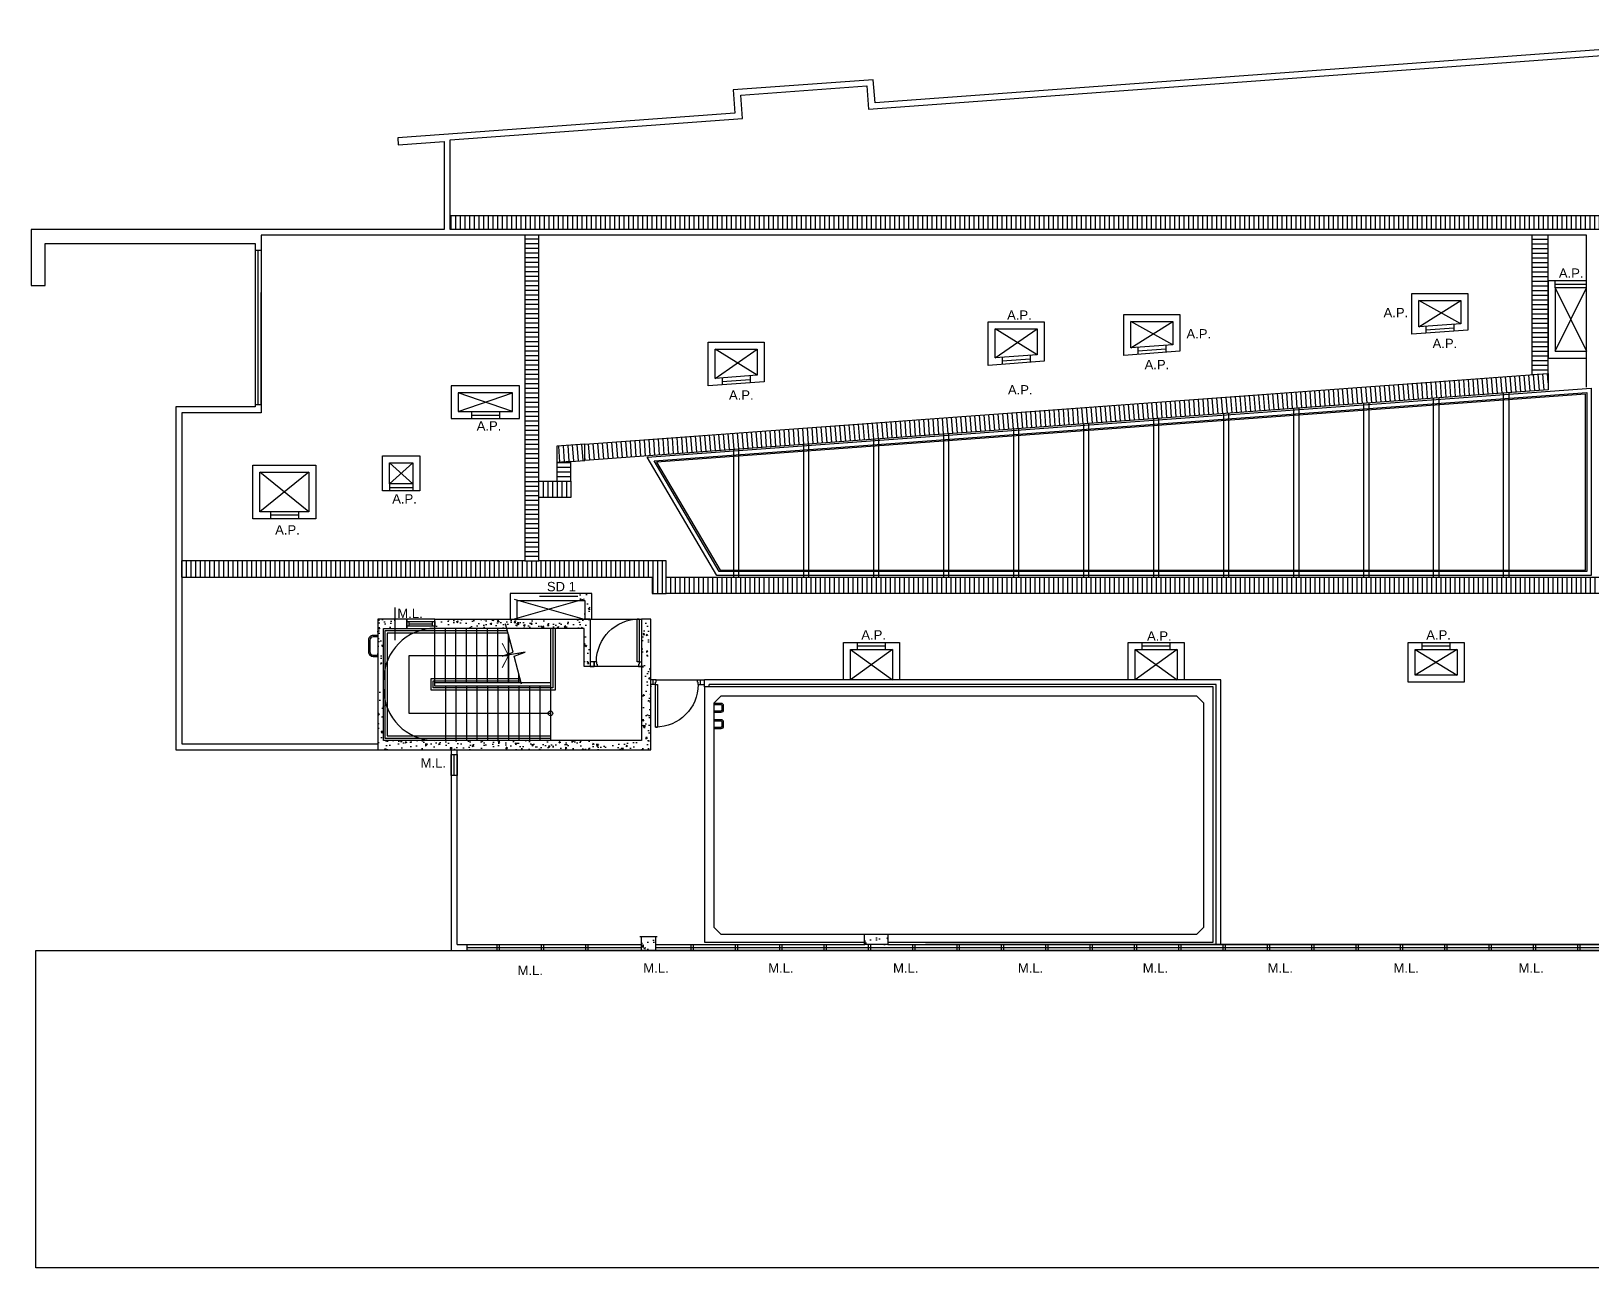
# Model space of a CAD drawing. Header units: millimetres. Extents: x 9899 to 72000, y 13200 to 39751.
# Drawn here: x 9899 to 43335, y 13200 to 39696 of the extents above; entities that cross this region are included whole.
import ezdxf
from ezdxf.enums import TextEntityAlignment as Align

# ---------------------------------------------------------------- set-up
doc = ezdxf.new("R2010")
doc.units = ezdxf.units.MM
doc.header["$MEASUREMENT"] = 0
doc.layers.get('0').update_dxf_attribs({"color": 8})
for name, color, linetype in [('2-EAD', 8, 'Continuous'), ('A-220-INTERNAL WALLS_PARTITIONS (GROUPED)', 8, 'Continuous'), ('ARC 08200_OS', 8, 'Continuous'), ('channel', 8, 'Continuous'), ('DLN314__', 8, 'Continuous'), ('dog house', 8, 'Continuous'), ('Door', 8, 'Continuous'), ('Fin.', 8, 'Continuous'), ('hatch', 8, 'Continuous'), ('metal louvres', 8, 'Continuous'), ('parapet', 8, 'Continuous'), ('PD DOOR', 8, 'Continuous'), ('STAIR', 8, 'Continuous'), ('STEEL', 8, 'Continuous'), ('TEXT', 8, 'Continuous'), ('WALL', 8, 'Continuous'), ('WALL-STRUCTURE', 8, 'Continuous')]:
    doc.layers.add(name, color=color, linetype=linetype)
doc.styles.add('ARIAL', font='arial.ttf')
doc.styles.add('BH', font='arial.ttf')

# ---------------------------------------------------------------- blocks, each defined once
blk = doc.blocks.new('DR1CL2')
at = {"layer": 'Door'}
for p, q in [((50, 0), (0, 0)), ((0, 0), (0, -75)), ((50, 0), (50, -50)), ((0, -75), (0, -100)), ((62.5, -100), (0, -100)), ((62.5, -50), (50, -50)), ((62.5, -50), (62.5, -100))]:
    blk.add_line(p, q, dxfattribs=at)
blk = doc.blocks.new('DR1CD')
at = {"layer": 'Door'}
for p, q in [((0, 1), (45, 1)), ((0, 1), (0, 0)), ((45, 0), (45, 1)), ((0, 0), (45, 0))]:
    blk.add_line(p, q, dxfattribs=at)
blk = doc.blocks.new('DR1CM')
at = {"layer": 'Door'}
blk.add_arc((0, 0), 1, 0, 90, dxfattribs=at)
blk = doc.blocks.new('DR1CR2')
at = {"layer": 'Door'}
for p, q in [((-50, 0), (-50, -50)), ((-50, 0), (0, 0)), ((0, 0), (0, -75)), ((-62.5, -50), (-50, -50)), ((-62.5, -50), (-62.5, -100)), ((-62.5, -100), (0, -100)), ((0, -75), (0, -100))]:
    blk.add_line(p, q, dxfattribs=at)

msp = doc.modelspace()

# ---------------------------------------------------------------- hatches: boundary and pattern name
at = {"layer": 'channel'}
h = msp.add_hatch(dxfattribs=at)
h.set_pattern_fill('ANSI31', color=256, scale=800, angle=45)
h.set_pattern_definition([(90, (1e-05, 100), (-100, 2e-14), [])])
h.paths.add_polyline_path([(18875, 35450), (18875, 35750), (55100, 35750), (55100, 35450)])
h = msp.add_hatch(dxfattribs=at)
h.set_pattern_fill('ANSI31,_O', color=256, scale=800, angle=135)
h.set_pattern_definition([(180, (20477.6, 28350.12), (-2e-14, -100), [])])
h.paths.add_polyline_path([(20478, 35325), (20778, 35325), (20778, 28350), (20478, 28350)])
h = msp.add_hatch(dxfattribs=at)
h.set_pattern_fill('ANSI31,_O', color=256, scale=800, angle=135)
h.set_pattern_definition([(180, (42050, 32336.81), (-2e-14, -100), [])])
h.paths.add_polyline_path([(42400, 32362), (42400, 35325), (42050, 35325), (42050, 32337)])
h = msp.add_hatch(dxfattribs=at)
h.set_pattern_fill('ANSI31,_O', color=256, scale=800, angle=45)
h.set_pattern_definition([(94.1942, (37000, 31966.47), (-99.7322, -7.3137), [])])
h.paths.add_polyline_path([(21760, 30849), (42400, 32362), (42400, 32012), (21760, 30498)])
h = msp.add_hatch(dxfattribs=at)
h.set_pattern_fill('ANSI31,_O', color=256, scale=800, angle=49.2)
h.set_pattern_definition([(94.2, (0, 0), (-99.73145, -7.32382), [])])
h.paths.add_polyline_path([(21760, 30849), (21160, 30805), (21160, 30454), (21760, 30498)])
h = msp.add_hatch(dxfattribs=at)
h.set_pattern_fill('ANSI31,_O', color=256, scale=800, angle=135)
h.set_pattern_definition([(180, (21160.01, 30052.49), (-2e-14, -100), [])])
h.paths.add_polyline_path([(21160, 30454), (21160, 30052), (21460, 30052), (21460, 30476)])
h = msp.add_hatch(dxfattribs=at)
h.set_pattern_fill('ANSI31,_O', color=256, scale=800, angle=45)
h.set_pattern_definition([(90, (20777.6, 29702.47), (-100, 2e-14), [])])
h.paths.add_polyline_path([(20778, 30052), (21460, 30052), (21460, 29702), (20778, 29702)])
h = msp.add_hatch(dxfattribs=at)
h.set_pattern_fill('ANSI31,_O', color=256, scale=800, angle=45)
h.set_pattern_definition([(90, (13125, 27650.07), (-100, 2e-14), [])])
edge = h.paths.add_edge_path()
edge.add_line((13125, 28350), (13125, 28000))
edge.add_line((13125, 28000), (23206, 28000))
edge.add_line((23206, 28000), (23206, 27650))
edge.add_line((23206, 27650), (23506, 27650))
edge.add_line((23506, 27650), (23506, 28350))
edge.add_line((23506, 28350), (13125, 28350))
h = msp.add_hatch(dxfattribs=at)
h.set_pattern_fill('ANSI31,_O', color=256, scale=800, angle=45)
h.set_pattern_definition([(90, (23506.48, 27650.07), (-100, 2e-14), [])])
h.paths.add_polyline_path([(23506, 28000), (44737, 28000), (44737, 27650), (23506, 27650)])
at = {"layer": 'hatch'}
h = msp.add_hatch(dxfattribs=at)
h.set_pattern_fill('AR-CONC', color=256, scale=50, style=0)
h.set_pattern_definition([(50, (18299.24, 26085), (358.63, -31.376), [37.5, -412.5]), (355, (18299.24, 26085), (-69.376, 376.096), [30, -330]), (100.451, (18329.13, 26082.4), (289.255, 344.72), [31.87, -350.57]), (46.184, (18299.24, 26185), (533.62, -82.76), [56.25, -618.75]), (96.636, (18343.7, 26178.1), (467.33, 487.06), [47.805, -525.856]), (351.184, (18299.24, 26185), (467.33, 487.06), [45, -495]), (21, (18349.24, 26160), (298.454, -201.31), [37.5, -412.5]), (326, (18349.24, 26160), (121.658, 362.575), [30, -330]), (71.451, (18374.1, 26143.22), (420.11, 161.265), [31.87, -350.57]), (37.5, (18299.24, 26085), (6.08, 166.447), [0, -326, 0, -335, 0, -331.25]), (7.5, (18299.24, 26085), (131.535, 197.206), [0, -191, 0, -318.5, 0, -126.25]), (327.5, (18187.74, 26085), (266.911, -11.2774), [0, -125, 0, -390, 0, -517.5]), (317.5, (18137.74, 26085), (291.593, 50.052), [0, -162.5, 0, -259, 0, -367.5])])
h.paths.add_polyline_path([(21749, 26900), (21749, 26085), (21874, 26085), (21874, 27650), (21612, 27650), (21612, 27525), (21749, 27525), (21749, 27100), (18549, 27100), (18549, 26900)])
h = msp.add_hatch(dxfattribs=at)
h.set_pattern_fill('AR-CONC', color=256, scale=50, angle=360, style=0)
h.set_pattern_definition([(230, (579051.98, -745630.23), (-358.63009, 31.37607), [37.5, -412.5]), (175, (579051.98, -745630.23), (69.37567, -376.09607), [30, -330]), (280.451444, (579022.1, -745627.62), (-289.25442, -344.72), [31.8701, -350.57106]), (226.1842, (579052, -745730.23), (-533.62067, 82.75964), [56.25, -618.75]), (276.635635, (579007.5, -745723.34), (-467.33097, -487.0593), [47.80517, -525.85688]), (171.184164, (579052, -745730.23), (-467.33097, -487.0593), [45, -495]), (201, (579001.98, -745705.23), (-298.45353, 201.309445), [37.5, -412.5]), (146, (579001.98, -745705.23), (-121.65767, -362.57502), [30, -330]), (251.451445, (578977.1, -745688.46), (-420.11119, -161.26558), [31.8701, -350.57106]), (217.5, (579051.98, -745630.23), (-6.079928, -166.446927), [0, -326, 0, -335, 0, -331.25]), (187.5, (579051.98, -745630.23), (-131.53477, -197.205856), [0, -191, 0, -318.5, 0, -126.25]), (147.5, (579163.48, -745630.23), (-266.911218, 11.277436), [0, -125, 0, -390, 0, -517.5]), (137.5, (579213.48, -745630.23), (-291.593085, -50.05249), [0, -162.5, 0, -259, 0, -367.5])])
h.paths.add_polyline_path([(22974, 24500), (17449, 24500), (17449, 26900), (17699, 26900), (17699, 26974), (17699, 26974), (17699, 27100), (17324, 27100), (17324, 24300), (23174, 24300), (23174, 27100), (22974, 27100)])
h = msp.add_hatch(dxfattribs=at)
h.set_pattern_fill('AR-CONC', color=256, scale=2, angle=360, style=0)
h.set_pattern_definition([(50, (22975, 19975), (364.37, -31.88), [38.1, -419.1]), (355, (22975, 19975), (-70.5, 382.1), [30.48, -335.28]), (100.45, (23005.36, 19972.34), (293.89, 350.23), [32.38, -356.18]), (46.18, (22975, 20076.6), (542.16, -84.1), [57.15, -628.65]), (96.64, (23020.2, 20069.6), (474.8, 494.85), [48.57, -534.27]), (351.18, (22975, 20076.6), (474.8, 494.85), [45.72, -502.92]), (21, (23025.8, 20051.2), (303.23, -204.53), [38.1, -419.1]), (326, (23025.8, 20051.2), (123.6, 368.38), [30.48, -335.28]), (71.45, (23051.07, 20034.16), (426.83, 163.85), [32.38, -356.18]), (37.5, (22975, 19975), (6.177, 169.11), [0, -331.216, 0, -340.36, 0, -336.55]), (7.5, (22975, 19975), (133.64, 200.36), [0, -194.056, 0, -323.596, 0, -128.27]), (327.5, (22861.72, 19975), (271.18, -11.457), [0, -127, 0, -396.24, 0, -525.78]), (317.5, (22810.92, 19975), (296.26, 50.85), [0, -165.1, 0, -263.144, 0, -373.38])])
h.paths.add_polyline_path([(22975, 20300), (23275, 20300), (23275, 20000), (22975, 20000)])
h = msp.add_hatch(dxfattribs=at)
h.set_pattern_fill('AR-CONC', color=256, scale=2, angle=360, style=0)
h.set_pattern_definition([(50, (27750, 20025), (364.37, -31.88), [38.1, -419.1]), (355, (27750, 20025), (-70.49, 382.11), [30.48, -335.28]), (100.45, (27780.36, 20022.34), (293.89, 350.23), [32.38, -356.18]), (46.18, (27750, 20126.6), (542.16, -84.1), [57.15, -628.65]), (96.64, (27795.2, 20119.6), (474.8, 494.85), [48.57, -534.27]), (351.18, (27750, 20126.6), (474.8, 494.85), [45.72, -502.92]), (21, (27800.8, 20101.2), (303.23, -204.53), [38.1, -419.1]), (326, (27800.8, 20101.2), (123.6, 368.38), [30.48, -335.28]), (71.45, (27826.07, 20084.16), (426.83, 163.85), [32.38, -356.18]), (37.5, (27750, 20025), (6.177, 169.11), [0, -331.216, 0, -340.36, 0, -336.55]), (7.5, (27750, 20025), (133.64, 200.36), [0, -194.056, 0, -323.596, 0, -128.27]), (327.5, (27636.72, 20025), (271.18, -11.457), [0, -127, 0, -396.24, 0, -525.78]), (317.5, (27585.92, 20025), (296.26, 50.85), [0, -165.1, 0, -263.144, 0, -373.38])])
h.paths.add_polyline_path([(28250, 20125), (27750, 20125), (27750, 20350), (28250, 20350)])

# ---------------------------------------------------------------- linework, layer by layer
for p, q in [((42550, 34200), (42550, 34350)), ((42550, 34275), (43225, 34275)), ((43225, 34200), (43225, 34350)), ((19330, 31546), (19330, 31396)), ((19330, 31471), (19930, 31471)), ((19930, 31546), (19930, 31396)), ((17575, 29996), (17575, 29846)), ((17575, 29921), (18075, 29921)), ((18075, 29996), (18075, 29846)), ((17699, 26650), (17699, 27350)), ((27600, 26450), (27600, 26600)), ((27600, 26525), (28200, 26525)), ((28200, 26450), (28200, 26600)), ((33700, 26450), (33700, 26600)), ((33700, 26525), (34300, 26525)), ((34300, 26450), (34300, 26600)), ((39700, 26450), (39700, 26600)), ((39700, 26525), (40300, 26525)), ((40300, 26450), (40300, 26600))]:
    msp.add_line(p, q)
at = {"layer": '2-EAD'}
msp.add_line((14826, 34096), (14826, 31696), dxfattribs=at)
at = {"layer": 'A-220-INTERNAL WALLS_PARTITIONS (GROUPED)'}
for points in [[(17324, 26750), (17224, 26750, 0.414214), (17124, 26650), (17124, 26400, 0.414214), (17224, 26300), (17324, 26300)], [(17324, 26720), (17224, 26720, 0.414214), (17154, 26650), (17154, 26400, 0.414214), (17224, 26330), (17324, 26330)], [(24525, 25300), (24675, 25300, -0.414214), (24725, 25250), (24725, 25150, -0.414214), (24675, 25100), (24525, 25100)], [(24525, 25270), (24675, 25270, -0.414214), (24695, 25250), (24695, 25150, -0.414214), (24675, 25130), (24525, 25130)], [(24525, 24950), (24675, 24950, -0.414214), (24725, 24900), (24725, 24800, -0.414214), (24675, 24750), (24525, 24750)], [(24525, 24920), (24675, 24920, -0.414214), (24695, 24900), (24695, 24800, -0.414214), (24675, 24780), (24525, 24780)]]:
    msp.add_lwpolyline(points, format="xyb", dxfattribs=at)
at = {"layer": 'ARC 08200_OS', "ltscale": 25}
msp.add_lwpolyline([(65200, 20000), (65200, 20000), (65200, 13200), (62200, 13200), (62200, 16300), (59600, 16300), (59600, 13200), (10000, 13200), (10000, 20000), (65200, 20000)], dxfattribs=at)
at = {"layer": 'channel'}
for p, q in [((20478, 28350), (20778, 28350)), ((22940, 20300), (23310, 20300))]:
    msp.add_line(p, q, dxfattribs=at)
at = {"layer": 'channel', "ltscale": 1000}
msp.add_lwpolyline([(18875, 35450), (18875, 35750), (55100, 35750), (55100, 35450)], close=True, dxfattribs=at)
for points in [[(13125, 28350), (13125, 28000), (20478, 28000), (23206, 28000), (23206, 27650), (23506, 27650), (23506, 28350), (20778, 28350), (20778, 28350), (20778, 35325), (20478, 35325), (20478, 28700), (20478, 28350), (13125, 28350)], [(42400, 32362), (42400, 35325), (42050, 35325), (42050, 32337), (42400, 32362)], [(21760, 30849), (42400, 32362), (42400, 32012), (21760, 30498), (21760, 30849)], [(44737, 29925), (45087, 29925), (45087, 27650), (23506, 27650)], [(23506, 28000), (44737, 28000), (44737, 29925)]]:
    msp.add_lwpolyline(points, dxfattribs=at)
at = {"layer": 'channel'}
for points in [[(39776, 33374), (39776, 33224)], [(39776, 33299), (40376, 33343)], [(40376, 33418), (40376, 33268)], [(33606, 32922), (33606, 32771)], [(33606, 32846), (34206, 32890)], [(34206, 32966), (34206, 32815)], [(30700, 32708), (30700, 32557)], [(30700, 32632), (31300, 32676)], [(31300, 32752), (31300, 32601)], [(24700, 32268), (24700, 32117)], [(24700, 32192), (25300, 32236)], [(25300, 32312), (25300, 32161)], [(21160, 30454), (21160, 30052), (21460, 30052), (21460, 30476), (21160, 30454)], [(15625, 29325), (15025, 29325)], [(15028, 29400), (15028, 29250)], [(15628, 29400), (15628, 29250)]]:
    msp.add_lwpolyline(points, dxfattribs=at)
for points in [[(21760, 30849), (21160, 30805), (21160, 30454), (21760, 30498)], [(20778, 30052), (21460, 30052), (21460, 29702), (20778, 29702)]]:
    msp.add_lwpolyline(points, close=True, dxfattribs=at)
at = {"layer": 'DLN314__', "ltscale": 20}
for p, q in [((14764, 31696), (14763, 34996)), ((17999, 26950), (17999, 27050)), ((17999, 27000), (18499, 27000)), ((18499, 26950), (18499, 27050)), ((18962, 23750), (18962, 24200)), ((19881, 20000), (19881, 20125)), ((19931, 20000), (19931, 20125)), ((20831, 20000), (20831, 20125)), ((20881, 20000), (20881, 20125)), ((21781, 20000), (21781, 20125)), ((21831, 20000), (21831, 20125)), ((24036, 20000), (24036, 20125)), ((24086, 20000), (24086, 20125)), ((24986, 20000), (24986, 20125)), ((25036, 20000), (25036, 20125)), ((25936, 20000), (25936, 20125)), ((25986, 20000), (25986, 20125)), ((26886, 20000), (26886, 20125)), ((26936, 20000), (26936, 20125)), ((27836, 20000), (27836, 20125)), ((27886, 20000), (27886, 20125)), ((28786, 20000), (28786, 20125)), ((28836, 20000), (28836, 20125)), ((29736, 20000), (29736, 20125)), ((29786, 20000), (29786, 20125)), ((30686, 20000), (30686, 20125)), ((30736, 20000), (30736, 20125)), ((31636, 20000), (31636, 20125)), ((31686, 20000), (31686, 20125)), ((32586, 20000), (32586, 20125)), ((32636, 20000), (32636, 20125)), ((33536, 20000), (33536, 20125)), ((33586, 20000), (33586, 20125)), ((34486, 20000), (34486, 20125)), ((34536, 20000), (34536, 20125)), ((35436, 20000), (35436, 20125)), ((35486, 20000), (35486, 20125)), ((36386, 20000), (36386, 20125)), ((36436, 20000), (36436, 20125)), ((37336, 20000), (37336, 20125)), ((37386, 20000), (37386, 20125)), ((38286, 20000), (38286, 20125)), ((38336, 20000), (38336, 20125)), ((39236, 20000), (39236, 20125)), ((39286, 20000), (39286, 20125)), ((40186, 20000), (40186, 20125)), ((40236, 20000), (40236, 20125)), ((41136, 20000), (41136, 20125)), ((41186, 20000), (41186, 20125)), ((42086, 20000), (42086, 20125)), ((42136, 20000), (42136, 20125)), ((43036, 20000), (43036, 20125)), ((43086, 20000), (43086, 20125))]:
    msp.add_line(p, q, dxfattribs=at)
msp.add_lwpolyline([(17949, 27050), (18549, 27050), (18549, 26950), (17949, 26950)], close=True, dxfattribs=at)
for points in [[(18900, 24200), (19025, 24200), (19025, 23750), (18900, 23750), (18900, 24200)], [(58150, 20125), (59311, 20125), (59311, 20000), (19238, 20000), (19238, 20125), (22975, 20125)], [(19238, 20063), (22975, 20062)], [(23275, 20125), (27750, 20125)], [(23275, 20062), (51850, 20062)], [(28250, 20125), (45938, 20125)]]:
    msp.add_lwpolyline(points, dxfattribs=at)
at = {"layer": 'dog house', "ltscale": 20}
for p, q in [((42550, 32839), (43225, 34200)), ((42550, 34200), (43225, 32839)), ((39626, 33363), (40526, 33929)), ((40526, 33429), (39626, 33929)), ((33456, 32911), (34356, 33477)), ((34356, 32977), (33456, 33477)), ((30550, 32697), (31450, 33320)), ((31450, 32763), (30550, 33320)), ((24550, 32257), (25450, 32880)), ((25450, 32323), (24550, 32880)), ((19050, 31546), (20210, 31946)), ((20210, 31546), (19050, 31946)), ((17575, 29996), (18075, 30446)), ((18075, 29996), (17575, 30446)), ((15850, 29400), (14800, 30246)), ((15850, 30246), (14800, 29400)), ((20249, 27525), (21749, 27100)), ((21749, 27525), (20249, 27100)), ((28350, 26450), (27450, 25800)), ((27450, 26450), (28350, 25800)), ((34450, 26450), (33550, 25800)), ((33550, 26450), (34450, 25800)), ((39550, 26450), (40450, 25900)), ((40450, 26450), (39550, 25900))]:
    msp.add_line(p, q, dxfattribs=at)
at = {"layer": 'dog house'}
for points in [[(42400, 32689), (43225, 32689), (43225, 34350), (42400, 34350)], [(42550, 32839), (43225, 32839), (43225, 34200), (42550, 34200)], [(39476, 34079), (40676, 34079), (40676, 33290), (39476, 33202)], [(30400, 33470), (31600, 33470), (31600, 32623), (30400, 32535)], [(33306, 33627), (34506, 33627), (34506, 32837), (33306, 32749)], [(24400, 33030), (25600, 33030), (25600, 32183), (24400, 32095)], [(18900, 31396), (20360, 31396), (20360, 32096), (18900, 32096)], [(19050, 31546), (20210, 31546), (20210, 31946), (19050, 31946)], [(17425, 30596), (18225, 30596), (18225, 29846), (17425, 29846)], [(17575, 30446), (18075, 30446), (18075, 29996), (17575, 29996)], [(14650, 30396), (16000, 30396), (16000, 29250), (14650, 29250)], [(14800, 30246), (15850, 30246), (15850, 29400), (14800, 29400)], [(28500, 25800), (27300, 25800), (27300, 26600), (28500, 26600)], [(28350, 25800), (27450, 25800), (27450, 26450), (28350, 26450)], [(34600, 25800), (33400, 25800), (33400, 26600), (34600, 26600)], [(34450, 25800), (33550, 25800), (33550, 26450), (34450, 26450)], [(40600, 25750), (39400, 25750), (39400, 26600), (40600, 26600)], [(40450, 25900), (39550, 25900), (39550, 26450), (40450, 26450)]]:
    msp.add_lwpolyline(points, close=True, dxfattribs=at)
for points in [[(39626, 33929), (40526, 33929), (40526, 33429), (39626, 33363), (39626, 33929)], [(33456, 33477), (34356, 33477), (34356, 32977), (33456, 32911), (33456, 33477)], [(30550, 33320), (31450, 33320), (31450, 32763), (30550, 32697), (30550, 33320)], [(24550, 32880), (25450, 32880), (25450, 32323), (24550, 32257), (24550, 32880)]]:
    msp.add_lwpolyline(points, dxfattribs=at)
at = {"layer": 'Fin.'}
msp.add_line((22974, 26085), (21874, 26085), dxfattribs=at)
at = {"layer": 'parapet'}
for p, q in [((43225, 32072), (43225, 35325)), ((21874, 27100), (22974, 27100)), ((23287, 25800), (24177, 25800))]:
    msp.add_line(p, q, dxfattribs=at)
for points in [[(48941, 39696), (27978, 38159), (27941, 38657), (24941, 38437), (24978, 37939), (18739, 37481), (18739, 37481), (18739, 37481), (17753, 37409), (17764, 37259), (18750, 37332), (18750, 35450), (9899, 35450), (9900, 34250), (10200, 34250), (10200, 35150), (14701, 35150), (14701, 31646), (13000, 31646), (13000, 24300), (13000, 24300), (13000, 24300), (18900, 24300), (18900, 20000), (64100, 20000)], [(55100, 35450), (18875, 35450), (18875, 37366), (25137, 37825), (25100, 38323), (27804, 38522), (27840, 38023), (48826, 39562), (48862, 39063), (56417, 39617), (56630, 36712), (55100, 36600), (55100, 35450)], [(43225, 35325), (14826, 35325), (14826, 31521), (13125, 31521), (13125, 24425), (17324, 24425)], [(14826, 34996), (14701, 34996), (14701, 31696), (14826, 31696), (14826, 34096)], [(46048, 20125), (29061, 20125)], [(46048, 20125), (29061, 20125)]]:
    msp.add_lwpolyline(points, dxfattribs=at)
msp.add_lwpolyline([(17949, 26900), (18549, 26900), (18549, 27100), (17949, 27100)], close=True, dxfattribs=at)
at = {"layer": 'PD DOOR'}
msp.add_line((20787, 27588), (21612, 27588), dxfattribs=at)
at = {"layer": 'STAIR'}
for p, q in [((20310, 27100), (20310, 27500)), ((20310, 27500), (21760, 27500))]:
    msp.add_line(p, q, dxfattribs=at)
for points in [[(21760, 27500), (21760, 27100), (21910, 27100), (21910, 27650), (20160, 27650), (20160, 27100)], [(20100, 26850), (17474, 26850), (17474, 24550), (21024, 24550)], [(20114, 26800), (17524, 26800), (17524, 24600), (21024, 24600)], [(21124, 26900), (21124, 25575), (18470, 25575), (18470, 25825), (20375, 25825)], [(21074, 26900), (21074, 25625), (18510, 25625), (18510, 25775), (20388, 25775)], [(21024, 26900), (21024, 25660), (18548, 25660), (18548, 25740), (21024, 25740)], [(18549, 25740), (18549, 26900)], [(18774, 25740), (18774, 26900)], [(20114, 26800), (18789, 26800)], [(20100, 26850), (18803, 26850)], [(18999, 25740), (18999, 26900)], [(19224, 25740), (19224, 26900)], [(19449, 25740), (19449, 26900)], [(19674, 25740), (19674, 26900)], [(19899, 25740), (19899, 26900)], [(20407, 25706), (20246, 26306), (20481, 26391), (20235, 26348), (19989, 26305), (20224, 26390), (20061, 26998)], [(20124, 25740), (20124, 26761)], [(20124, 26761), (20124, 25740)], [(21024, 25080), (17999, 25080), (17999, 26320), (20124, 26320)], [(20349, 26344), (20349, 26368)], [(20349, 25740), (20349, 25921)], [(18774, 25660), (18774, 24500)], [(18999, 25660), (18999, 24500)], [(19224, 25660), (19224, 24500)], [(19449, 25660), (19449, 24500)], [(19674, 25660), (19674, 24500)], [(19899, 25660), (19899, 24500)], [(20124, 25660), (20124, 24500)], [(20349, 25660), (20349, 24500)], [(20574, 25660), (20574, 24500)], [(20799, 25660), (20799, 24500)], [(21024, 25660), (21024, 24500)]]:
    msp.add_lwpolyline(points, dxfattribs=at)
at = {"layer": 'STAIR', "const_width": 20}
msp.add_lwpolyline([(19990, 26057), (20124, 26320), (19990, 26583)], dxfattribs=at)
at = {"layer": 'STAIR'}
msp.add_circle((21024, 25080), 50, dxfattribs=at)
for centre, start, end in [((18550, 25800), 90, 179.9977), ((18550, 25600), 180.0023, 270)]:
    msp.add_arc(centre, 1100, start, end, dxfattribs=at)
at = {"layer": 'STEEL'}
for p, q in [((39945, 28000), (39945, 31832)), ((40055, 31840), (40055, 28000)), ((41445, 28000), (41445, 31942)), ((41555, 31950), (41555, 28000)), ((35445, 31502), (35445, 28000)), ((35555, 31510), (35555, 28000)), ((36945, 31612), (36945, 28000)), ((37055, 31620), (37055, 28000)), ((38445, 31722), (38445, 28000)), ((38555, 31730), (38555, 28000)), ((30945, 31172), (30945, 28000)), ((31055, 31180), (31055, 28000)), ((32445, 31282), (32445, 28000)), ((32555, 31290), (32555, 28000)), ((33945, 31392), (33945, 28000)), ((34055, 31400), (34055, 28000)), ((26445, 30842), (26445, 28000)), ((26555, 30850), (26555, 28000)), ((27945, 30952), (27945, 28000)), ((28055, 30960), (28055, 28000)), ((29445, 31062), (29445, 28000)), ((29555, 31070), (29555, 28000)), ((24945, 30732), (24945, 28000)), ((25055, 30740), (25055, 28000))]:
    msp.add_line(p, q, dxfattribs=at)
at = {"layer": 'STEEL', "ltscale": 500}
for points in [[(24591, 28030), (23093, 30566), (43320, 32049), (43320, 28030)], [(24641, 28120), (23247, 30487), (43230, 31952), (43230, 28120)]]:
    msp.add_lwpolyline(points, close=True, dxfattribs=at)
at = {"layer": 'WALL', "ltscale": 100}
for p, q in [((23224, 25800), (23174, 25800)), ((24239, 25800), (24325, 25800)), ((23224, 25700), (23174, 25700)), ((24239, 25700), (24325, 25700))]:
    msp.add_line(p, q, dxfattribs=at)
at = {"layer": 'WALL'}
for p, q in [((24325, 25650), (24325, 25800)), ((24425, 25650), (24425, 25700))]:
    msp.add_line(p, q, dxfattribs=at)
at = {"layer": 'WALL', "ltscale": 1500}
msp.add_lwpolyline([(28250, 28150), (43200, 28150), (43200, 31920), (23298, 30460), (24658, 28150), (28250, 28150)], dxfattribs=at)
at = {"layer": 'WALL'}
for points in [[(21959, 26185), (21874, 26185), (21874, 26085), (21959, 26085)], [(24675, 20350), (34875, 20350), (35025, 20500), (35025, 25300), (34875, 25450), (24675, 25450), (24525, 25300), (24525, 20500)]]:
    msp.add_lwpolyline(points, close=True, dxfattribs=at)
for points in [[(35386, 20125), (35386, 25800), (24325, 25800)], [(28250, 20175), (35225, 20175), (35225, 25650), (24325, 25650), (24325, 20175), (27750, 20175)], [(28250, 20125), (35286, 20125), (35286, 25700), (24425, 25700)], [(18900, 24300), (18900, 20000)], [(19025, 20125), (19025, 24300)], [(19025, 20125), (22975, 20125)], [(23275, 20125), (27750, 20125)], [(18900, 20000), (27750, 20000)]]:
    msp.add_lwpolyline(points, dxfattribs=at)
at = {"layer": 'WALL-STRUCTURE'}
for q in [(20310, 27100), (20160, 27100)]:
    msp.add_line((20160, 27100), q, dxfattribs=at)
for points in [[(17949, 27100), (17324, 27100), (17324, 24300), (23174, 24300), (23174, 27100), (22974, 27100), (22974, 24500)], [(22974, 24500), (17449, 24500), (17449, 26900), (17949, 26900), (17949, 27100)], [(21749, 26900), (18549, 26900), (18549, 27100), (21874, 27100), (21749, 27100)], [(21874, 27100), (21874, 26085), (21749, 26085), (21749, 26900)]]:
    msp.add_lwpolyline(points, dxfattribs=at)
for points in [[(22975, 20300), (23275, 20300), (23275, 20000), (22975, 20000)], [(28250, 20125), (27750, 20125), (27750, 20350), (28250, 20350)]]:
    msp.add_lwpolyline(points, close=True, dxfattribs=at)

# ---------------------------------------------------------------- block references
at = {"layer": 'Door', "yscale": 915, "zscale": 915}
for p, xscale, rotation in [((22924, 26185), -915.0000000000086, 359.9999583733153), ((23274, 25700), -915, 180)]:
    msp.add_blockref('DR1CM', p, dxfattribs=dict(at, xscale=xscale, rotation=rotation))
at = {"layer": 'Door', "xscale": -1, "yscale": 915}
for p, rotation in [((22924, 26185), 359.9999583785348), ((23274, 25700), 180)]:
    msp.add_blockref('DR1CD', p, dxfattribs=dict(at, rotation=rotation))
at = {"layer": 'Door', "xscale": -1}
for name, p, rotation in [('DR1CR2', (21959, 26185), 359.9999583785348), ('DR1CL2', (22974, 26185), 359.9999583785348), ('DR1CL2', (23224, 25700), 180), ('DR1CR2', (24239, 25700), 180)]:
    msp.add_blockref(name, p, dxfattribs=dict(at, rotation=rotation))

# ---------------------------------------------------------------- texts
at = {"layer": 'metal louvres', "style": 'BH'}
for p in [(18016, 27123), (18514, 23918), (20592, 19470), (23286, 19523), (25961, 19524), (28636, 19523), (31311, 19524), (33986, 19524), (36661, 19524), (39359, 19524), (42036, 19524)]:
    msp.add_text('M.L.', height=200, rotation=0, dxfattribs=at).set_placement(p, align=Align.CENTER)
at = {"layer": 'TEXT', "style": 'ARIAL'}
for s, p in [('A.P.', (42630, 34412)), ('A.P.', (30808, 33513)), ('A.P.', (38874, 33567)), ('A.P.', (34651, 33112)), ('A.P.', (39924, 32906)), ('A.P.', (33754, 32453)), ('A.P.', (30826, 31912)), ('A.P.', (24849, 31800)), ('A.P.', (19444, 31139)), ('A.P.', (17634, 29576)), ('A.P.', (15126, 28911)), ('SD 1', (20948, 27696)), ('A.P.', (27685, 26661)), ('A.P.', (33806, 26636)), ('A.P.', (39789, 26660))]:
    msp.add_text(s, height=200, dxfattribs=at).set_placement(p)

doc.saveas('drawing.dxf')
